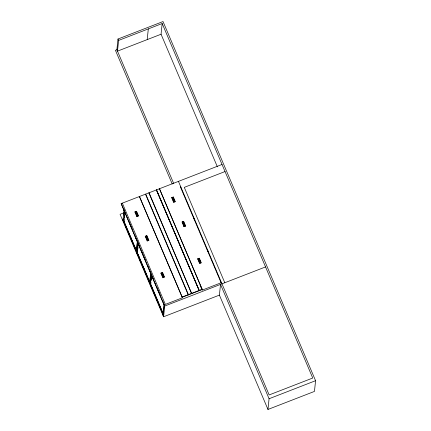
<?xml version="1.0" encoding="UTF-8"?>
<svg xmlns="http://www.w3.org/2000/svg" width="431" height="431" viewBox="0 0 431 431"><rect width="100%" height="100%" fill="white"/><g stroke="black" fill="none" stroke-linecap="round" stroke-linejoin="round"><path stroke-width="0.65" d="M173.671 183.428L116.887 49.732L117.992 39.022L163.026 21.55L315.573 380.702L314.463 391.413L267.974 409.45L219.411 295.111L220.516 284.401L269.079 398.745L267.974 409.45M118.59 40.433L117.485 51.138L161.059 34.232L162.169 23.522L118.59 40.433L117.992 39.022M222.03 164.47L121.176 203.599L164.146 305.25L163.08 315.573M123.331 219.74L123.465 218.42M123.81 215.112L123.945 213.787M124.22 211.142L124.354 209.816M124.737 211.664L123.708 221.588L124.058 221.453L124.263 219.465M124.397 218.145L124.672 215.495M124.877 213.512L125.017 212.187M147.203 39.609L148.312 28.899M134.881 211.96L136.568 211.287L138.545 215.958L136.859 216.615L134.881 211.944L136.568 211.287M137.02 216.238L135.275 212.106L136.406 211.664L138.157 215.802L137.02 216.238L138.157 215.802M136.315 251.515L137.365 241.392M137.467 241.635L136.438 251.559L136.789 251.424M137.667 241.866L135.813 237.745M138.017 242.939L136.993 252.862L137.338 252.728M138.098 242.879L137.031 253.202L137.381 253.067M137.209 252.663L136.864 252.798L137.209 252.663L136.686 251.429M137.403 252.868L137.053 253.002L137.414 252.889L137.618 250.907M137.823 248.924L138.028 246.936M138.232 244.953L138.367 243.628M145.516 194.23L188.277 294.912M145.737 194.149L188.498 294.826M148.889 192.926L191.585 293.452M149.099 192.846L191.569 293.382M145.592 236.409L146.723 235.956L148.474 240.089L147.337 240.53L145.592 236.393L146.723 235.956M147.176 240.902L145.199 236.236L146.885 235.579L148.862 240.25L147.176 240.902L148.862 240.25M156.41 190.006L199.192 290.715M149.659 282.93L150.705 272.807M150.818 273.076L149.794 283L150.139 282.865M150.01 282.795L149.681 282.731M151.012 273.276L149.169 269.186M151.373 274.375L150.349 284.298L150.694 284.164M151.453 274.321L150.387 284.638L150.731 284.503M150.408 284.438L150.753 284.309L150.958 282.321M151.162 280.339L151.437 277.688M151.572 276.368L151.712 275.043M161.259 273.276L162.39 272.839L161.259 273.276L163.004 277.413L164.141 276.955L162.39 272.839M171.667 197.689L173.354 197.015L175.325 201.686L173.639 202.344L171.667 197.673L173.354 197.015M173.806 201.967L172.055 197.829L173.187 197.393L174.938 201.525L173.806 201.967L174.938 201.525M164.163 304.491L163.139 314.414L163.484 314.28M219.411 295.111L163.591 316.769L164.696 306.058L121.176 203.599M182.372 222.121L183.504 221.685L182.372 222.121L184.123 226.259L185.255 225.801L183.504 221.685M183.962 226.631L181.984 221.965L183.671 221.308L185.642 225.979L183.962 226.631L185.642 225.979M182.103 297.083L199.09 290.494M202.231 289.535L182.211 297.239M198.039 259.02L199.17 258.568L200.921 262.7L199.785 263.142L198.039 259.004L199.17 258.568M199.203 290.451L202.074 289.32M202.182 289.487L159.459 188.746L202.468 290.009L221.464 282.639M136.417 213.781C137.263 212.979 136.659 214.8 136.492 213.668M137.026 215.214C137.78 214.379 137.387 216.217 137.069 215.161M146.19 236.544C146.152 237.616 147.208 236.134 146.19 236.549M174.178 200.717C174.566 201.751 173.434 200.674 174.038 200.738M161.824 273.486C162.358 274.563 162.293 272.581 161.857 273.68M163.026 276.319C163.478 277.402 163.629 275.474 163.042 276.454M182.938 222.331C183.38 223.436 183.606 221.561 182.954 222.407M183.547 223.802C184.597 223.161 183.347 224.734 183.687 223.608M198.686 259.106C199.768 258.966 198.373 260.125 198.686 259.101M199.575 260.944L199.278 260.502L199.682 260.857M135.98 212.165C135.399 213.076 137.069 212.3 135.98 212.171M146.782 237.939C146.675 238.946 147.844 237.68 146.831 237.89M173.079 198.271C173.025 197.145 172.201 198.869 173.138 198.222M173.704 199.612C172.723 200.167 173.833 198.61 173.634 199.715M184.177 225.101L184.576 225.461L184.285 225.02M162.471 274.843L162.649 275.242L162.945 274.93M147.461 239.35L147.526 239.781M147.596 239.765L147.774 239.313L147.37 239.641M199.952 261.897C199.499 262.856 200.873 261.951 200.016 261.881M116.887 49.732L115.427 50.298L172.211 183.983M180.751 186.79L180.406 186.925L221.141 282.838L221.491 282.704M180.691 187.593L181.036 187.458M225.036 171.549L184.285 187.361L224.799 282.741M123.832 212.849L120.071 214.309L163.591 316.769M123.616 220.413L123.25 220.742L123.595 220.607M193.745 218.339L194.095 218.199M194.031 219.007L194.381 218.873M194.306 219.648L194.65 219.514M194.473 220.047L194.823 219.912M136.95 252.049L136.6 252.183L136.972 251.849L123.875 221.028M207.074 249.711L207.419 249.576M207.359 250.384L207.704 250.249M207.645 251.057L207.995 250.923M207.817 251.462L208.162 251.327M150.311 283.264L149.945 283.598L150.29 283.463M220.974 282.434L221.319 282.3M164.696 306.058L265.55 266.929M269.079 398.745L315.573 380.702M162.767 274.73L162.433 275.021M200.049 285.586L202.468 290.009M162.169 23.522L312.739 378.025L269.159 394.936L178.456 181.376M161.059 34.232L217.391 166.856M182.205 297.304L139.434 196.52L182.442 297.778L165.364 304.41L122.35 203.146M124.295 210.624L124.009 209.951L122.964 220.074L163.559 315.654M127.172 217.402L127.695 218.636M128.481 220.483L132.15 229.114M134.504 234.663L135.027 235.897M137.909 242.675L139.482 246.376M140.528 248.843L141.05 250.077M141.837 251.925L145.5 260.556M147.86 266.105L148.383 267.333M151.254 274.094L153.344 279.024M155.176 283.339L155.704 284.573M156.485 286.421L159.368 293.204M159.89 294.432L160.677 296.286M162.509 300.601L163.031 301.829M163.818 303.683L164.34 304.911M137.494 253.083L150.753 284.304M150.834 284.498L163.667 314.7M130.663 237.255L131.186 238.483M137.995 254.516L139.041 256.978M144.019 268.691L144.541 269.925M151.34 285.931L151.863 287.159M123.751 221.076L136.843 251.898M137.106 252.518L150.198 283.339M150.446 283.932L163.538 314.749M122.986 219.875L163.581 315.454M156.523 189.952L199.3 290.683L156.523 189.952M150.236 284.04L150.586 283.905L150.236 284.04M160.865 273.119L162.843 277.785L164.529 277.117L162.552 272.462L160.865 273.13M197.651 258.842L199.623 263.513L201.309 262.845L199.332 258.191L197.646 258.859"/></g></svg>
